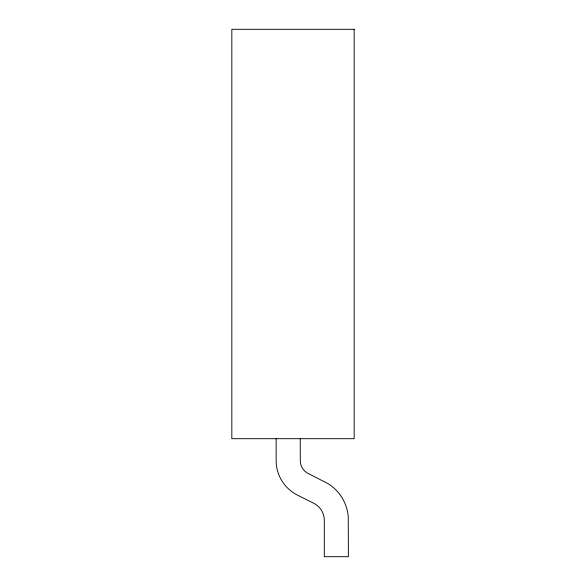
<?xml version="1.0" encoding="UTF-8"?>
<svg xmlns="http://www.w3.org/2000/svg" width="586" height="586" viewBox="0 0 586 586"><rect width="100%" height="100%" fill="white"/><g stroke="black" fill="none" stroke-linecap="round" stroke-linejoin="round"><path stroke-width="0.88" d="M300.222 438.694L300.31 461.915A14.518 14.518 0 0 0 307.108 472.917L327.992 483.626A43.254 43.254 0 0 1 348.231 516.383L348.392 556.7L324.307 556.7L324.307 520.368A19.14 19.14 0 0 0 313.722 503.242L297.498 495.133A38.625 38.625 0 0 1 276.145 460.581L276.145 438.694M354.171 29.3L231.829 29.3L231.829 438.694L354.171 438.694L354.171 29.3"/></g></svg>
